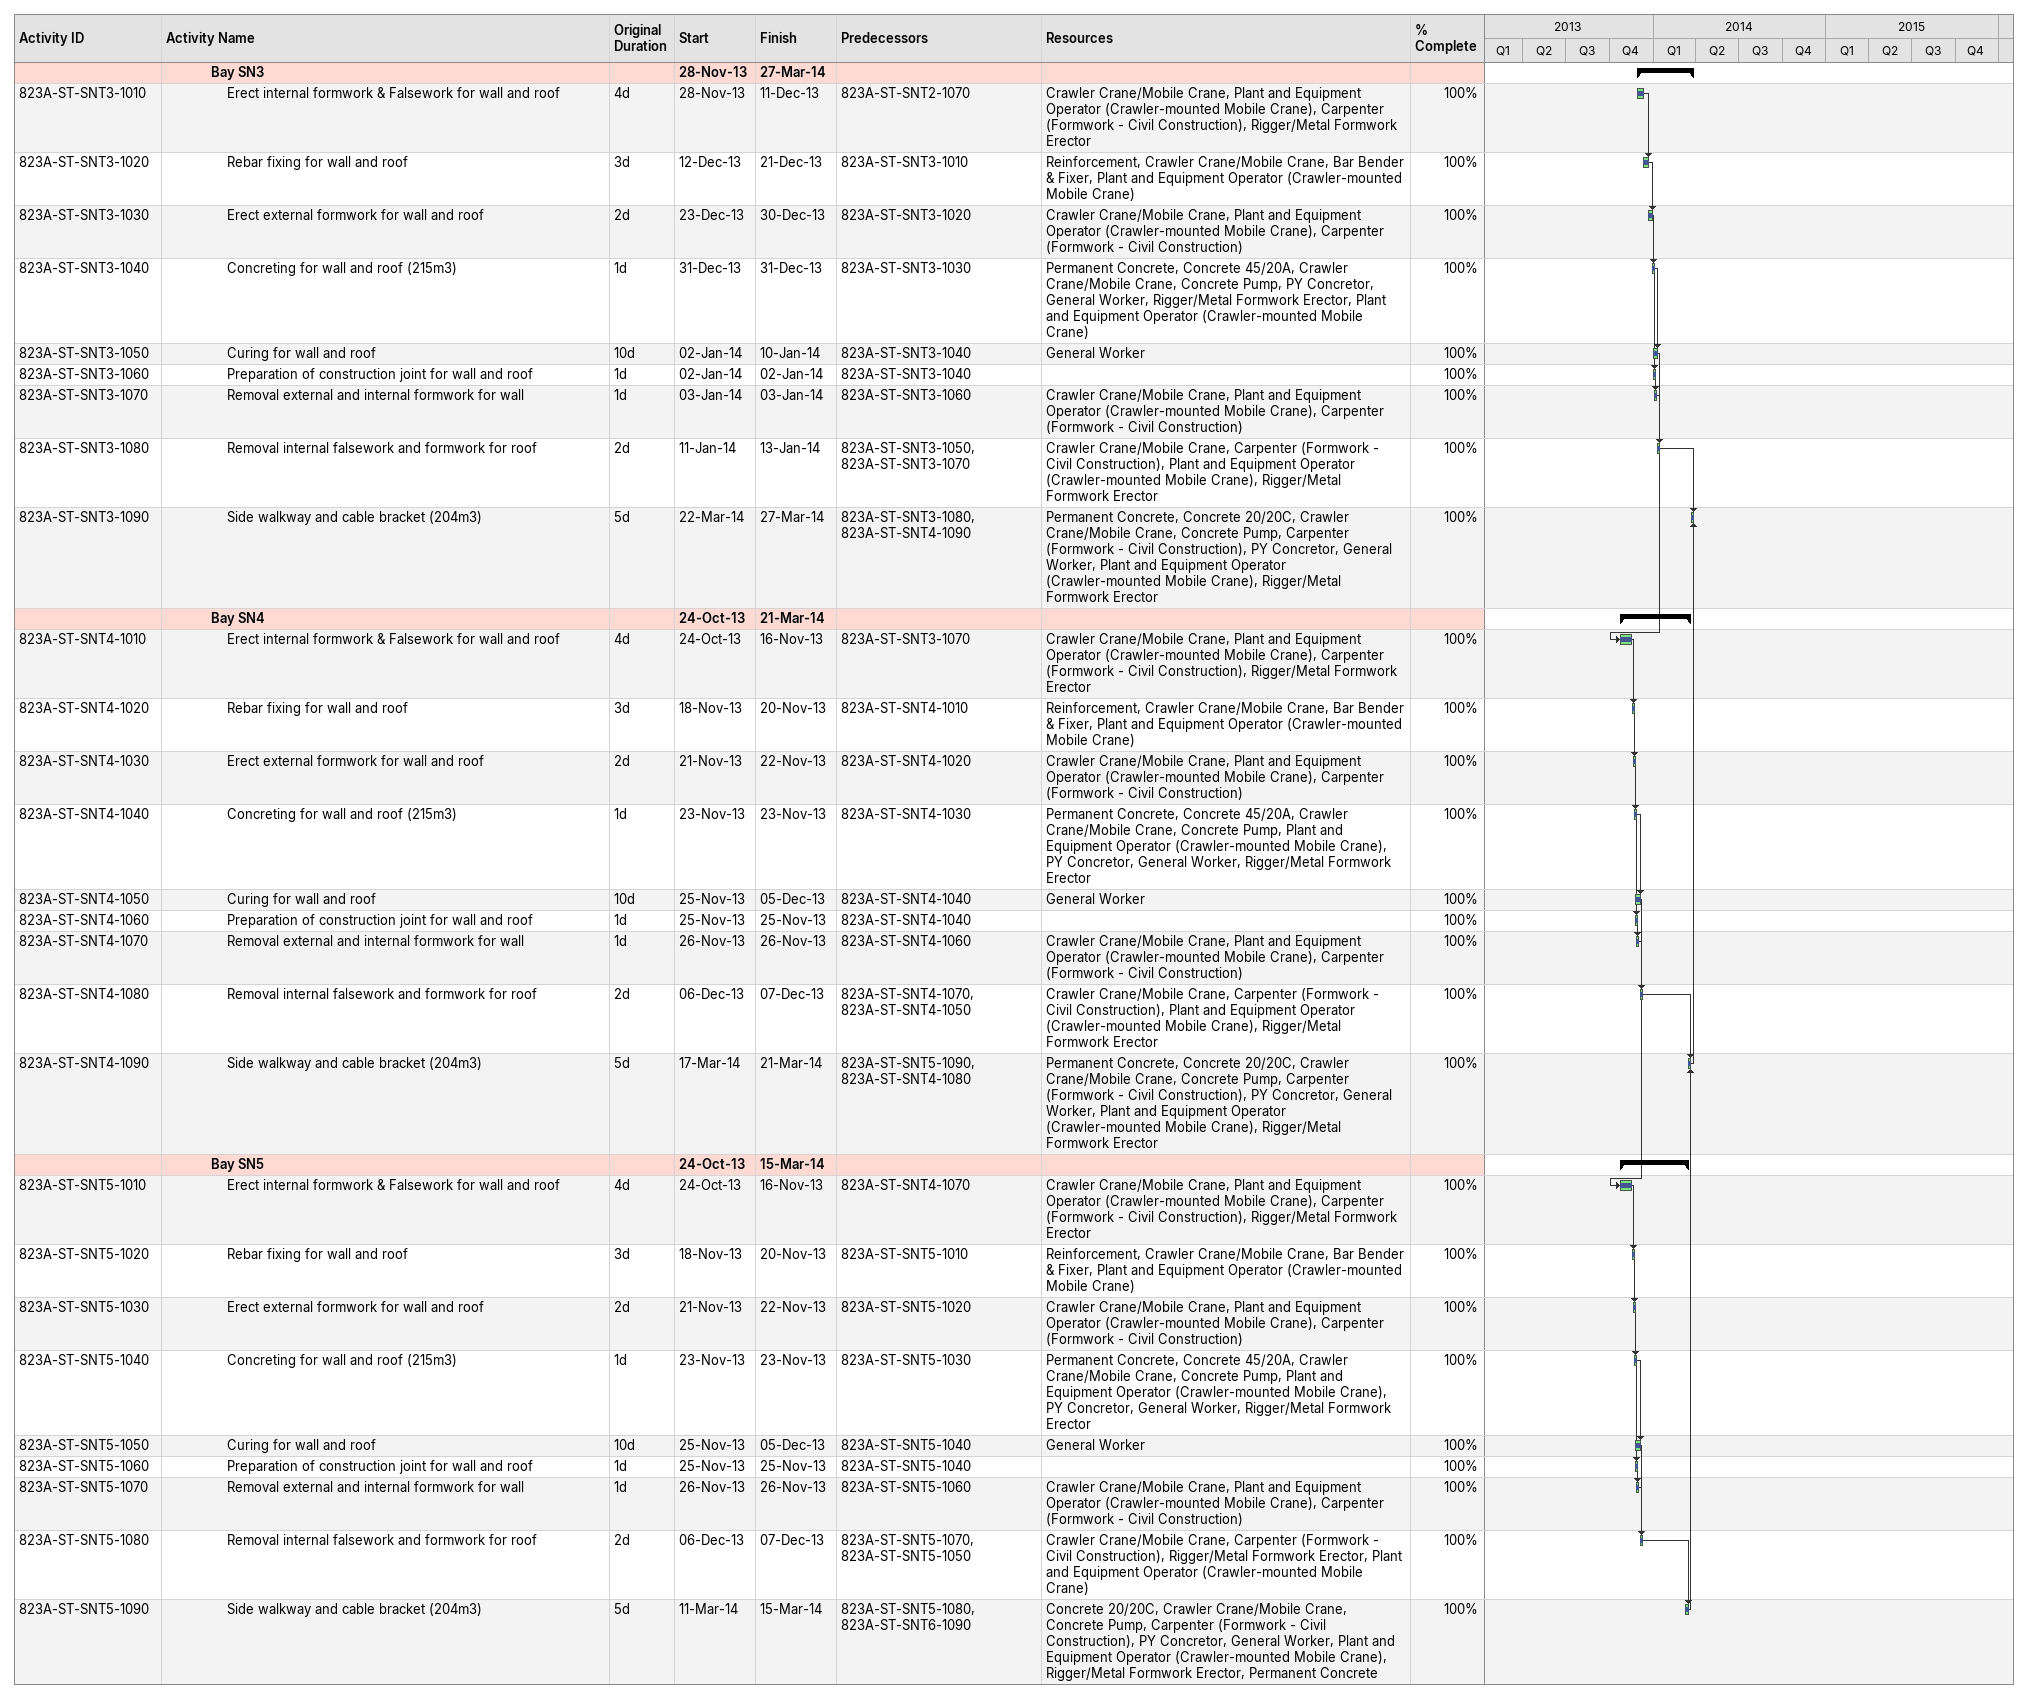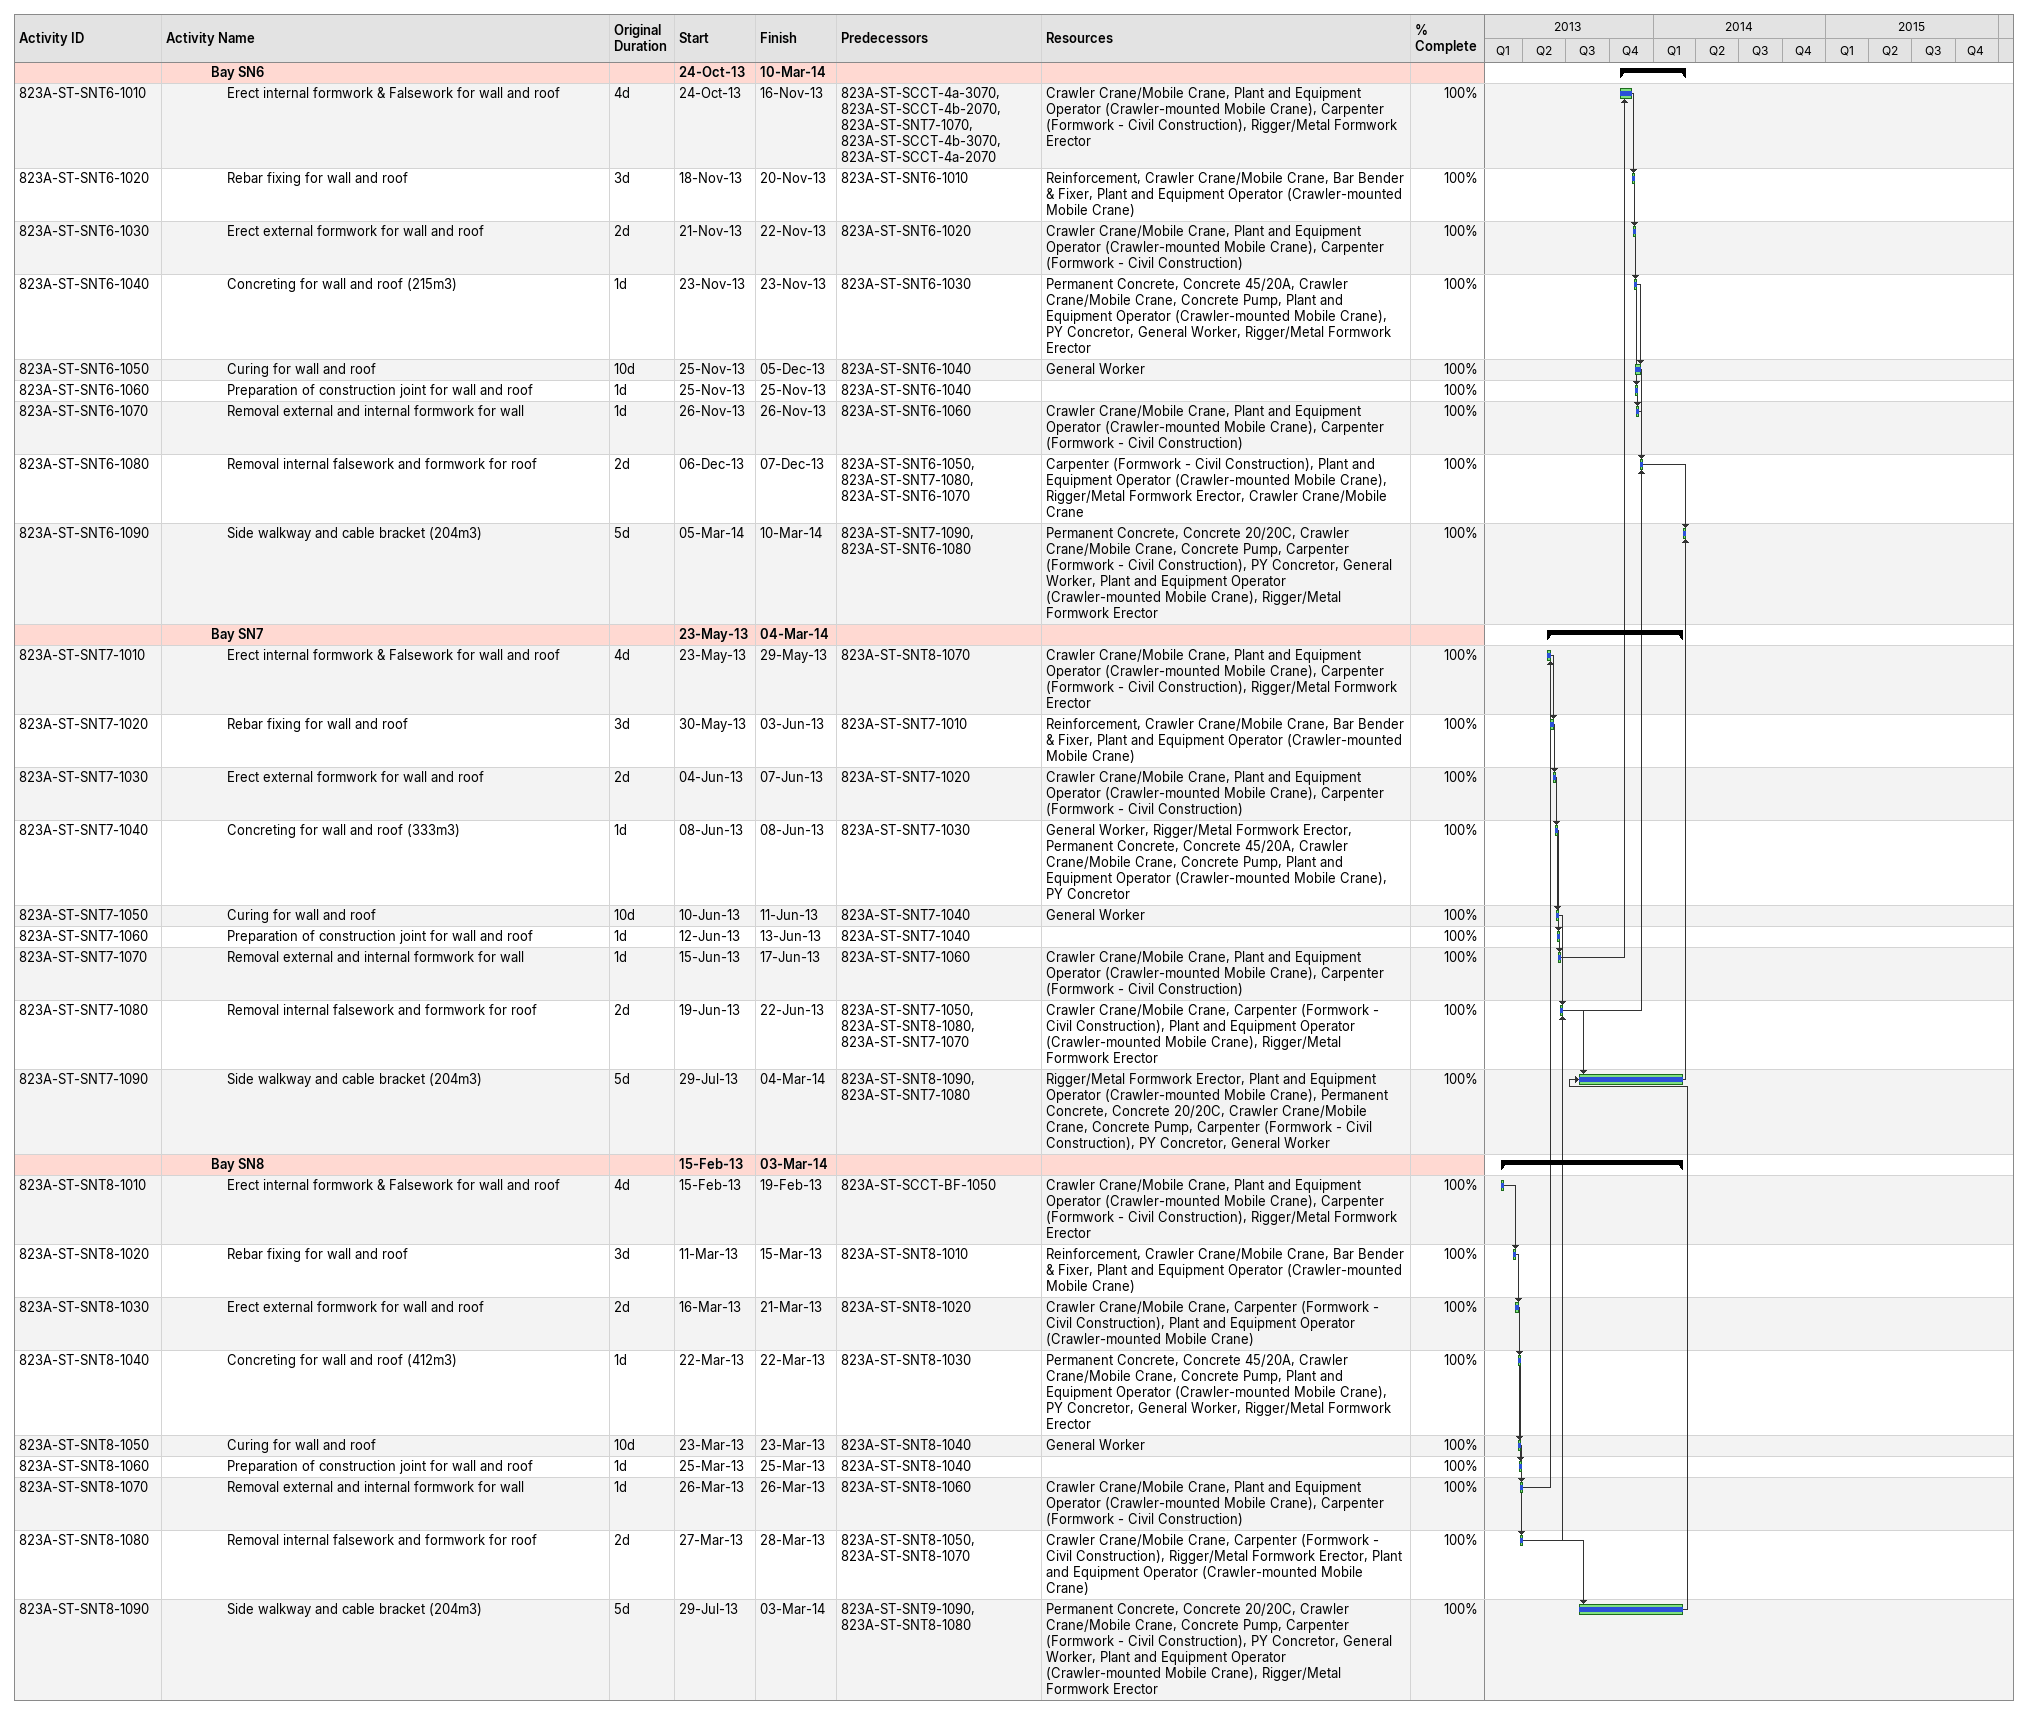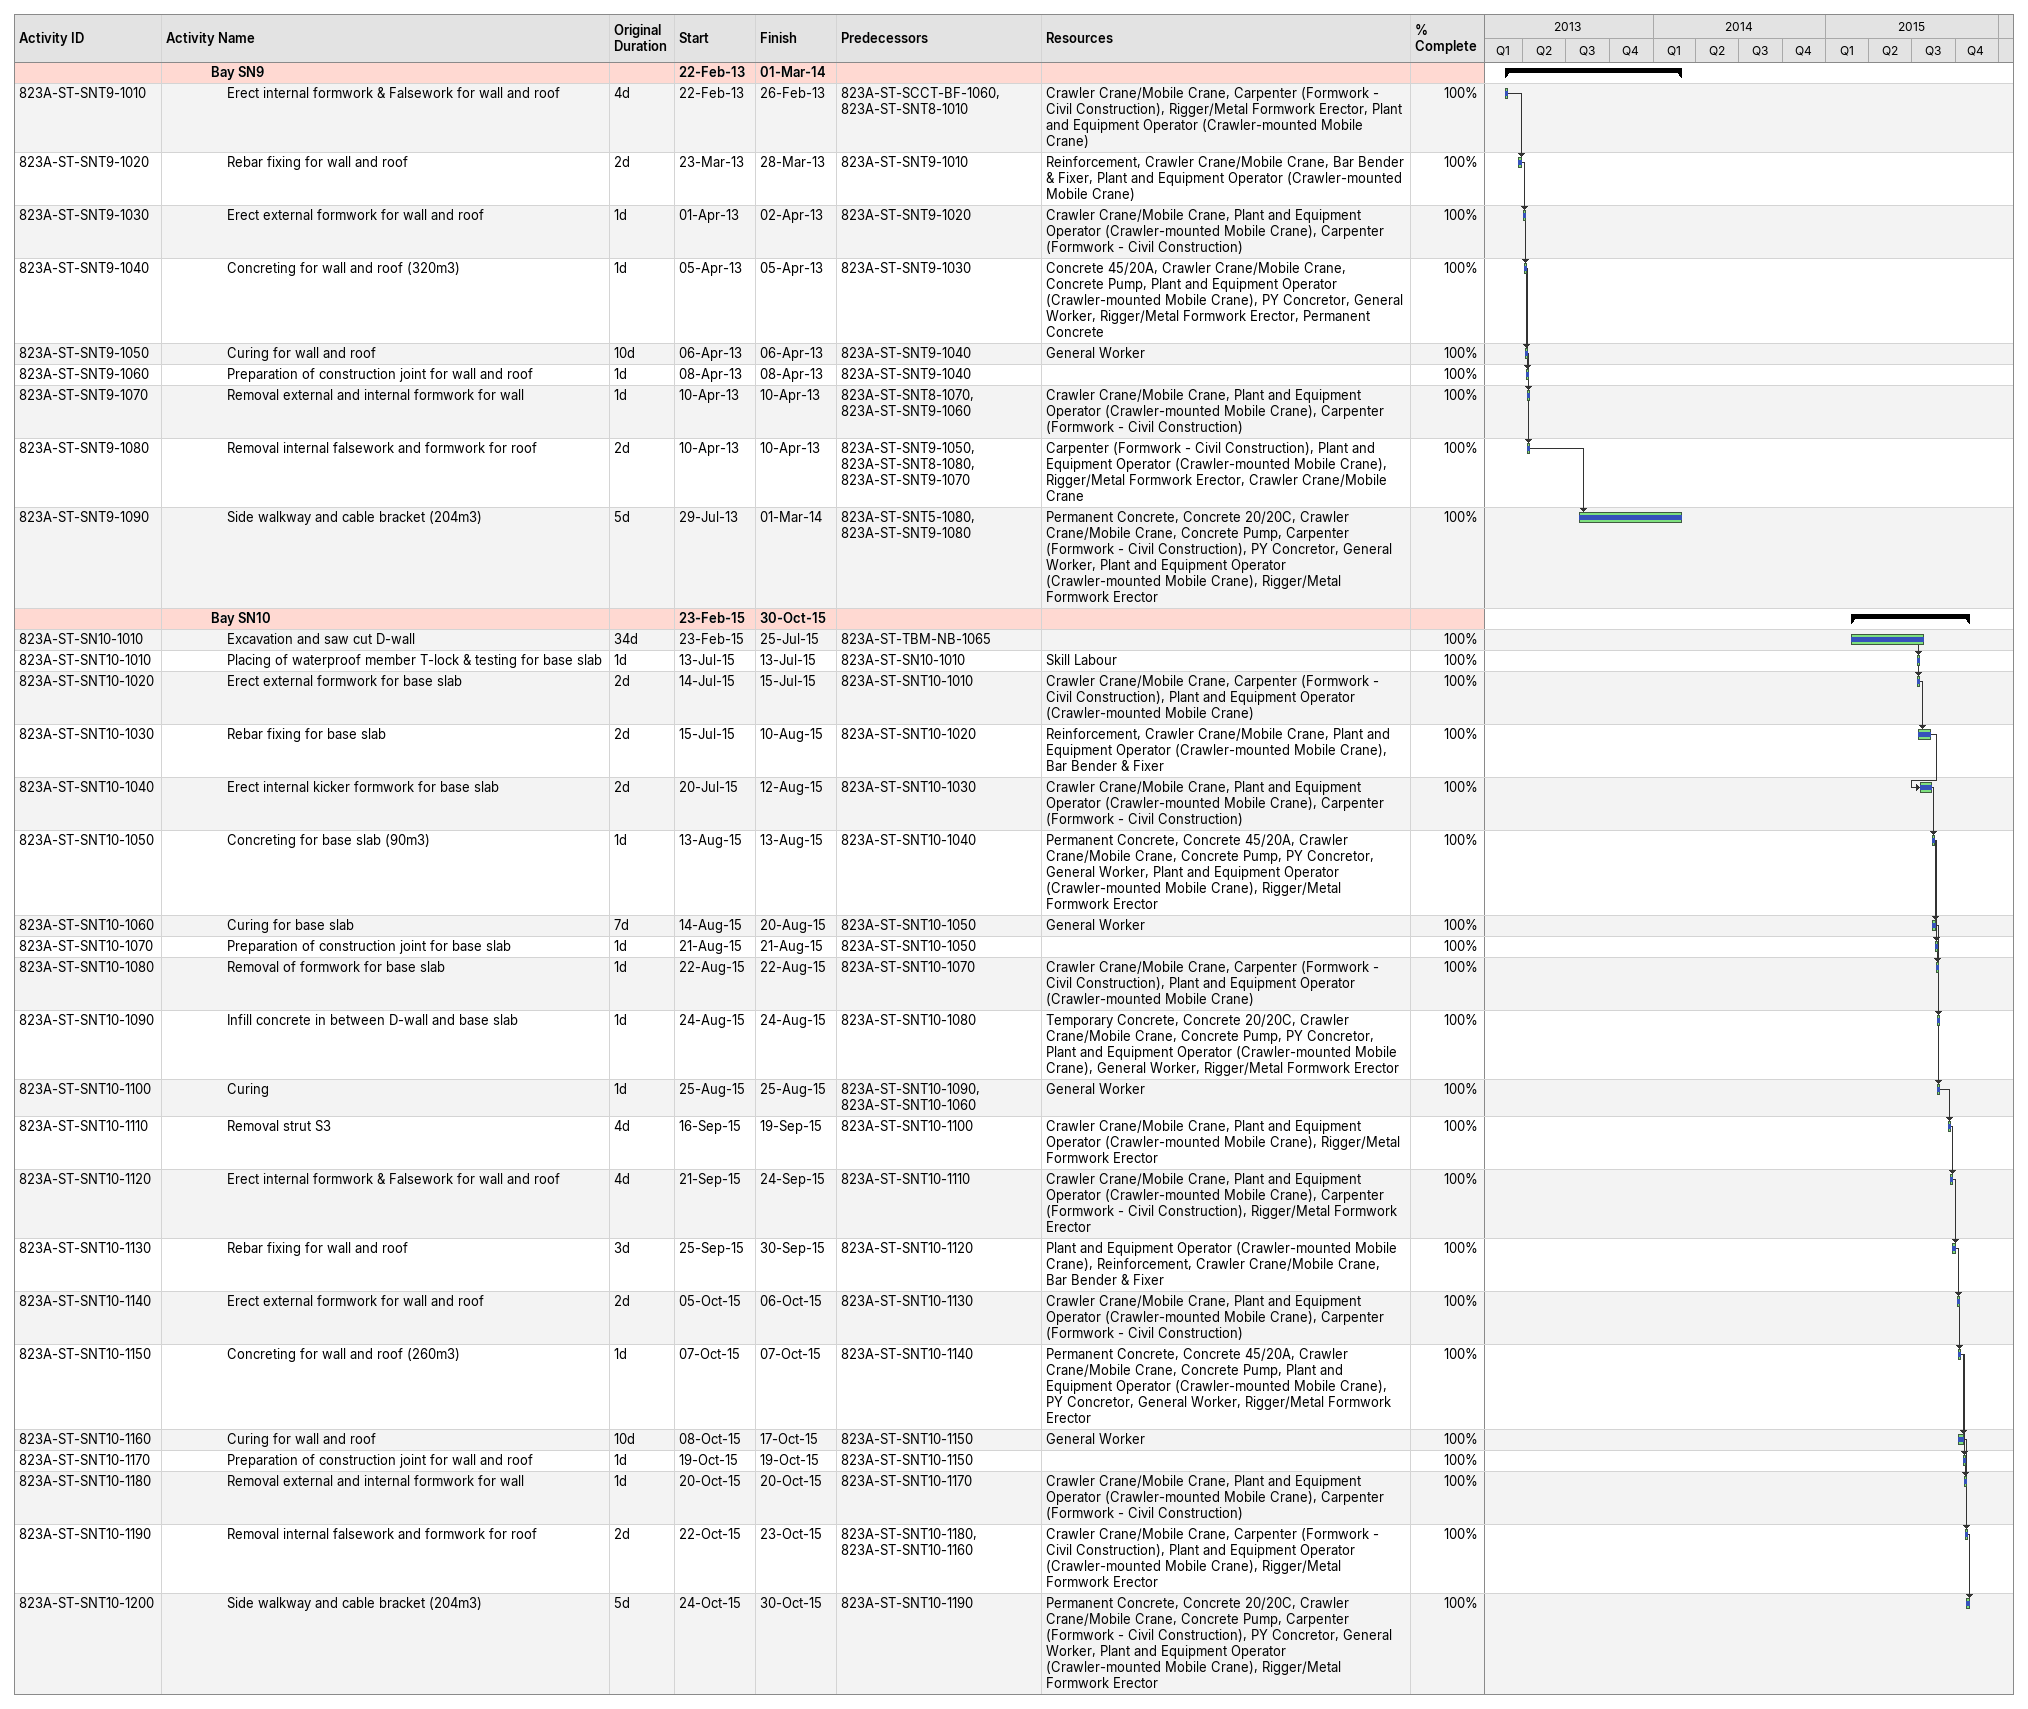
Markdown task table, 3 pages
| ID | Level | Task | Original duration | Start | Finish | Predecessors | Resources | % complete |
|---|---|---|---|---|---|---|---|---|
|  | 4 | **Bay SN3** |  | 2013-11-28 | 2014-03-27 |  |  |  |
| 823A-ST-SNT3-1010 | 5 | Erect internal formwork & Falsework for wall and roof | 4d | 2013-11-28 | 2013-12-11 | 823A-ST-SNT2-1070 | Crawler Crane/Mobile Crane, Plant and Equipment Operator (Crawler-mounted Mobile Crane), Carpenter (Formwork - Civil Construction), Rigger/Metal Formwork Erector | 100 |
| 823A-ST-SNT3-1020 | 5 | Rebar fixing for wall and roof | 3d | 2013-12-12 | 2013-12-21 | 823A-ST-SNT3-1010 | Reinforcement, Crawler Crane/Mobile Crane, Bar Bender & Fixer, Plant and Equipment Operator (Crawler-mounted Mobile Crane) | 100 |
| 823A-ST-SNT3-1030 | 5 | Erect external formwork for wall and roof | 2d | 2013-12-23 | 2013-12-30 | 823A-ST-SNT3-1020 | Crawler Crane/Mobile Crane, Plant and Equipment Operator (Crawler-mounted Mobile Crane), Carpenter (Formwork - Civil Construction) | 100 |
| 823A-ST-SNT3-1040 | 5 | Concreting for wall and roof (215m3) | 1d | 2013-12-31 | 2013-12-31 | 823A-ST-SNT3-1030 | Permanent Concrete, Concrete 45/20A, Crawler Crane/Mobile Crane, Concrete Pump, PY Concretor, General Worker, Rigger/Metal Formwork Erector, Plant and Equipment Operator (Crawler-mounted Mobile Crane) | 100 |
| 823A-ST-SNT3-1050 | 5 | Curing for wall and roof | 10d | 2014-01-02 | 2014-01-10 | 823A-ST-SNT3-1040 | General Worker | 100 |
| 823A-ST-SNT3-1060 | 5 | Preparation of construction joint for wall and roof | 1d | 2014-01-02 | 2014-01-02 | 823A-ST-SNT3-1040 |  | 100 |
| 823A-ST-SNT3-1070 | 5 | Removal external and internal formwork for wall | 1d | 2014-01-03 | 2014-01-03 | 823A-ST-SNT3-1060 | Crawler Crane/Mobile Crane, Plant and Equipment Operator (Crawler-mounted Mobile Crane), Carpenter (Formwork - Civil Construction) | 100 |
| 823A-ST-SNT3-1080 | 5 | Removal internal falsework and formwork for roof | 2d | 2014-01-11 | 2014-01-13 | 823A-ST-SNT3-1050, 823A-ST-SNT3-1070 | Crawler Crane/Mobile Crane, Carpenter (Formwork - Civil Construction), Plant and Equipment Operator (Crawler-mounted Mobile Crane), Rigger/Metal Formwork Erector | 100 |
| 823A-ST-SNT3-1090 | 5 | Side walkway and cable bracket (204m3) | 5d | 2014-03-22 | 2014-03-27 | 823A-ST-SNT3-1080, 823A-ST-SNT4-1090 | Permanent Concrete, Concrete 20/20C, Crawler Crane/Mobile Crane, Concrete Pump, Carpenter (Formwork - Civil Construction), PY Concretor, General Worker, Plant and Equipment Operator (Crawler-mounted Mobile Crane), Rigger/Metal Formwork Erector | 100 |
|  | 4 | **Bay SN4** |  | 2013-10-24 | 2014-03-21 |  |  |  |
| 823A-ST-SNT4-1010 | 5 | Erect internal formwork & Falsework for wall and roof | 4d | 2013-10-24 | 2013-11-16 | 823A-ST-SNT3-1070 | Crawler Crane/Mobile Crane, Plant and Equipment Operator (Crawler-mounted Mobile Crane), Carpenter (Formwork - Civil Construction), Rigger/Metal Formwork Erector | 100 |
| 823A-ST-SNT4-1020 | 5 | Rebar fixing for wall and roof | 3d | 2013-11-18 | 2013-11-20 | 823A-ST-SNT4-1010 | Reinforcement, Crawler Crane/Mobile Crane, Bar Bender & Fixer, Plant and Equipment Operator (Crawler-mounted Mobile Crane) | 100 |
| 823A-ST-SNT4-1030 | 5 | Erect external formwork for wall and roof | 2d | 2013-11-21 | 2013-11-22 | 823A-ST-SNT4-1020 | Crawler Crane/Mobile Crane, Plant and Equipment Operator (Crawler-mounted Mobile Crane), Carpenter (Formwork - Civil Construction) | 100 |
| 823A-ST-SNT4-1040 | 5 | Concreting for wall and roof (215m3) | 1d | 2013-11-23 | 2013-11-23 | 823A-ST-SNT4-1030 | Permanent Concrete, Concrete 45/20A, Crawler Crane/Mobile Crane, Concrete Pump, Plant and Equipment Operator (Crawler-mounted Mobile Crane), PY Concretor, General Worker, Rigger/Metal Formwork Erector | 100 |
| 823A-ST-SNT4-1050 | 5 | Curing for wall and roof | 10d | 2013-11-25 | 2013-12-05 | 823A-ST-SNT4-1040 | General Worker | 100 |
| 823A-ST-SNT4-1060 | 5 | Preparation of construction joint for wall and roof | 1d | 2013-11-25 | 2013-11-25 | 823A-ST-SNT4-1040 |  | 100 |
| 823A-ST-SNT4-1070 | 5 | Removal external and internal formwork for wall | 1d | 2013-11-26 | 2013-11-26 | 823A-ST-SNT4-1060 | Crawler Crane/Mobile Crane, Plant and Equipment Operator (Crawler-mounted Mobile Crane), Carpenter (Formwork - Civil Construction) | 100 |
| 823A-ST-SNT4-1080 | 5 | Removal internal falsework and formwork for roof | 2d | 2013-12-06 | 2013-12-07 | 823A-ST-SNT4-1070, 823A-ST-SNT4-1050 | Crawler Crane/Mobile Crane, Carpenter (Formwork - Civil Construction), Plant and Equipment Operator (Crawler-mounted Mobile Crane), Rigger/Metal Formwork Erector | 100 |
| 823A-ST-SNT4-1090 | 5 | Side walkway and cable bracket (204m3) | 5d | 2014-03-17 | 2014-03-21 | 823A-ST-SNT5-1090, 823A-ST-SNT4-1080 | Permanent Concrete, Concrete 20/20C, Crawler Crane/Mobile Crane, Concrete Pump, Carpenter (Formwork - Civil Construction), PY Concretor, General Worker, Plant and Equipment Operator (Crawler-mounted Mobile Crane), Rigger/Metal Formwork Erector | 100 |
|  | 4 | **Bay SN5** |  | 2013-10-24 | 2014-03-15 |  |  |  |
| 823A-ST-SNT5-1010 | 5 | Erect internal formwork & Falsework for wall and roof | 4d | 2013-10-24 | 2013-11-16 | 823A-ST-SNT4-1070 | Crawler Crane/Mobile Crane, Plant and Equipment Operator (Crawler-mounted Mobile Crane), Carpenter (Formwork - Civil Construction), Rigger/Metal Formwork Erector | 100 |
| 823A-ST-SNT5-1020 | 5 | Rebar fixing for wall and roof | 3d | 2013-11-18 | 2013-11-20 | 823A-ST-SNT5-1010 | Reinforcement, Crawler Crane/Mobile Crane, Bar Bender & Fixer, Plant and Equipment Operator (Crawler-mounted Mobile Crane) | 100 |
| 823A-ST-SNT5-1030 | 5 | Erect external formwork for wall and roof | 2d | 2013-11-21 | 2013-11-22 | 823A-ST-SNT5-1020 | Crawler Crane/Mobile Crane, Plant and Equipment Operator (Crawler-mounted Mobile Crane), Carpenter (Formwork - Civil Construction) | 100 |
| 823A-ST-SNT5-1040 | 5 | Concreting for wall and roof (215m3) | 1d | 2013-11-23 | 2013-11-23 | 823A-ST-SNT5-1030 | Permanent Concrete, Concrete 45/20A, Crawler Crane/Mobile Crane, Concrete Pump, Plant and Equipment Operator (Crawler-mounted Mobile Crane), PY Concretor, General Worker, Rigger/Metal Formwork Erector | 100 |
| 823A-ST-SNT5-1050 | 5 | Curing for wall and roof | 10d | 2013-11-25 | 2013-12-05 | 823A-ST-SNT5-1040 | General Worker | 100 |
| 823A-ST-SNT5-1060 | 5 | Preparation of construction joint for wall and roof | 1d | 2013-11-25 | 2013-11-25 | 823A-ST-SNT5-1040 |  | 100 |
| 823A-ST-SNT5-1070 | 5 | Removal external and internal formwork for wall | 1d | 2013-11-26 | 2013-11-26 | 823A-ST-SNT5-1060 | Crawler Crane/Mobile Crane, Plant and Equipment Operator (Crawler-mounted Mobile Crane), Carpenter (Formwork - Civil Construction) | 100 |
| 823A-ST-SNT5-1080 | 5 | Removal internal falsework and formwork for roof | 2d | 2013-12-06 | 2013-12-07 | 823A-ST-SNT5-1070, 823A-ST-SNT5-1050 | Crawler Crane/Mobile Crane, Carpenter (Formwork - Civil Construction), Rigger/Metal Formwork Erector, Plant and Equipment Operator (Crawler-mounted Mobile Crane) | 100 |
| 823A-ST-SNT5-1090 | 5 | Side walkway and cable bracket (204m3) | 5d | 2014-03-11 | 2014-03-15 | 823A-ST-SNT5-1080, 823A-ST-SNT6-1090 | Concrete 20/20C, Crawler Crane/Mobile Crane, Concrete Pump, Carpenter (Formwork - Civil Construction), PY Concretor, General Worker, Plant and Equipment Operator (Crawler-mounted Mobile Crane), Rigger/Metal Formwork Erector, Permanent Concrete | 100 |
|  | 4 | **Bay SN6** |  | 2013-10-24 | 2014-03-10 |  |  |  |
| 823A-ST-SNT6-1010 | 5 | Erect internal formwork & Falsework for wall and roof | 4d | 2013-10-24 | 2013-11-16 | 823A-ST-SCCT-4a-3070, 823A-ST-SCCT-4b-2070, 823A-ST-SNT7-1070, 823A-ST-SCCT-4b-3070, 823A-ST-SCCT-4a-2070 | Crawler Crane/Mobile Crane, Plant and Equipment Operator (Crawler-mounted Mobile Crane), Carpenter (Formwork - Civil Construction), Rigger/Metal Formwork Erector | 100 |
| 823A-ST-SNT6-1020 | 5 | Rebar fixing for wall and roof | 3d | 2013-11-18 | 2013-11-20 | 823A-ST-SNT6-1010 | Reinforcement, Crawler Crane/Mobile Crane, Bar Bender & Fixer, Plant and Equipment Operator (Crawler-mounted Mobile Crane) | 100 |
| 823A-ST-SNT6-1030 | 5 | Erect external formwork for wall and roof | 2d | 2013-11-21 | 2013-11-22 | 823A-ST-SNT6-1020 | Crawler Crane/Mobile Crane, Plant and Equipment Operator (Crawler-mounted Mobile Crane), Carpenter (Formwork - Civil Construction) | 100 |
| 823A-ST-SNT6-1040 | 5 | Concreting for wall and roof (215m3) | 1d | 2013-11-23 | 2013-11-23 | 823A-ST-SNT6-1030 | Permanent Concrete, Concrete 45/20A, Crawler Crane/Mobile Crane, Concrete Pump, Plant and Equipment Operator (Crawler-mounted Mobile Crane), PY Concretor, General Worker, Rigger/Metal Formwork Erector | 100 |
| 823A-ST-SNT6-1050 | 5 | Curing for wall and roof | 10d | 2013-11-25 | 2013-12-05 | 823A-ST-SNT6-1040 | General Worker | 100 |
| 823A-ST-SNT6-1060 | 5 | Preparation of construction joint for wall and roof | 1d | 2013-11-25 | 2013-11-25 | 823A-ST-SNT6-1040 |  | 100 |
| 823A-ST-SNT6-1070 | 5 | Removal external and internal formwork for wall | 1d | 2013-11-26 | 2013-11-26 | 823A-ST-SNT6-1060 | Crawler Crane/Mobile Crane, Plant and Equipment Operator (Crawler-mounted Mobile Crane), Carpenter (Formwork - Civil Construction) | 100 |
| 823A-ST-SNT6-1080 | 5 | Removal internal falsework and formwork for roof | 2d | 2013-12-06 | 2013-12-07 | 823A-ST-SNT6-1050, 823A-ST-SNT7-1080, 823A-ST-SNT6-1070 | Carpenter (Formwork - Civil Construction), Plant and Equipment Operator (Crawler-mounted Mobile Crane), Rigger/Metal Formwork Erector, Crawler Crane/Mobile Crane | 100 |
| 823A-ST-SNT6-1090 | 5 | Side walkway and cable bracket (204m3) | 5d | 2014-03-05 | 2014-03-10 | 823A-ST-SNT7-1090, 823A-ST-SNT6-1080 | Permanent Concrete, Concrete 20/20C, Crawler Crane/Mobile Crane, Concrete Pump, Carpenter (Formwork - Civil Construction), PY Concretor, General Worker, Plant and Equipment Operator (Crawler-mounted Mobile Crane), Rigger/Metal Formwork Erector | 100 |
|  | 4 | **Bay SN7** |  | 2013-05-23 | 2014-03-04 |  |  |  |
| 823A-ST-SNT7-1010 | 5 | Erect internal formwork & Falsework for wall and roof | 4d | 2013-05-23 | 2013-05-29 | 823A-ST-SNT8-1070 | Crawler Crane/Mobile Crane, Plant and Equipment Operator (Crawler-mounted Mobile Crane), Carpenter (Formwork - Civil Construction), Rigger/Metal Formwork Erector | 100 |
| 823A-ST-SNT7-1020 | 5 | Rebar fixing for wall and roof | 3d | 2013-05-30 | 2013-06-03 | 823A-ST-SNT7-1010 | Reinforcement, Crawler Crane/Mobile Crane, Bar Bender & Fixer, Plant and Equipment Operator (Crawler-mounted Mobile Crane) | 100 |
| 823A-ST-SNT7-1030 | 5 | Erect external formwork for wall and roof | 2d | 2013-06-04 | 2013-06-07 | 823A-ST-SNT7-1020 | Crawler Crane/Mobile Crane, Plant and Equipment Operator (Crawler-mounted Mobile Crane), Carpenter (Formwork - Civil Construction) | 100 |
| 823A-ST-SNT7-1040 | 5 | Concreting for wall and roof (333m3) | 1d | 2013-06-08 | 2013-06-08 | 823A-ST-SNT7-1030 | General Worker, Rigger/Metal Formwork Erector, Permanent Concrete, Concrete 45/20A, Crawler Crane/Mobile Crane, Concrete Pump, Plant and Equipment Operator (Crawler-mounted Mobile Crane), PY Concretor | 100 |
| 823A-ST-SNT7-1050 | 5 | Curing for wall and roof | 10d | 2013-06-10 | 2013-06-11 | 823A-ST-SNT7-1040 | General Worker | 100 |
| 823A-ST-SNT7-1060 | 5 | Preparation of construction joint for wall and roof | 1d | 2013-06-12 | 2013-06-13 | 823A-ST-SNT7-1040 |  | 100 |
| 823A-ST-SNT7-1070 | 5 | Removal external and internal formwork for wall | 1d | 2013-06-15 | 2013-06-17 | 823A-ST-SNT7-1060 | Crawler Crane/Mobile Crane, Plant and Equipment Operator (Crawler-mounted Mobile Crane), Carpenter (Formwork - Civil Construction) | 100 |
| 823A-ST-SNT7-1080 | 5 | Removal internal falsework and formwork for roof | 2d | 2013-06-19 | 2013-06-22 | 823A-ST-SNT7-1050, 823A-ST-SNT8-1080, 823A-ST-SNT7-1070 | Crawler Crane/Mobile Crane, Carpenter (Formwork - Civil Construction), Plant and Equipment Operator (Crawler-mounted Mobile Crane), Rigger/Metal Formwork Erector | 100 |
| 823A-ST-SNT7-1090 | 5 | Side walkway and cable bracket (204m3) | 5d | 2013-07-29 | 2014-03-04 | 823A-ST-SNT8-1090, 823A-ST-SNT7-1080 | Rigger/Metal Formwork Erector, Plant and Equipment Operator (Crawler-mounted Mobile Crane), Permanent Concrete, Concrete 20/20C, Crawler Crane/Mobile Crane, Concrete Pump, Carpenter (Formwork - Civil Construction), PY Concretor, General Worker | 100 |
|  | 4 | **Bay SN8** |  | 2013-02-15 | 2014-03-03 |  |  |  |
| 823A-ST-SNT8-1010 | 5 | Erect internal formwork & Falsework for wall and roof | 4d | 2013-02-15 | 2013-02-19 | 823A-ST-SCCT-BF-1050 | Crawler Crane/Mobile Crane, Plant and Equipment Operator (Crawler-mounted Mobile Crane), Carpenter (Formwork - Civil Construction), Rigger/Metal Formwork Erector | 100 |
| 823A-ST-SNT8-1020 | 5 | Rebar fixing for wall and roof | 3d | 2013-03-11 | 2013-03-15 | 823A-ST-SNT8-1010 | Reinforcement, Crawler Crane/Mobile Crane, Bar Bender & Fixer, Plant and Equipment Operator (Crawler-mounted Mobile Crane) | 100 |
| 823A-ST-SNT8-1030 | 5 | Erect external formwork for wall and roof | 2d | 2013-03-16 | 2013-03-21 | 823A-ST-SNT8-1020 | Crawler Crane/Mobile Crane, Carpenter (Formwork - Civil Construction), Plant and Equipment Operator (Crawler-mounted Mobile Crane) | 100 |
| 823A-ST-SNT8-1040 | 5 | Concreting for wall and roof (412m3) | 1d | 2013-03-22 | 2013-03-22 | 823A-ST-SNT8-1030 | Permanent Concrete, Concrete 45/20A, Crawler Crane/Mobile Crane, Concrete Pump, Plant and Equipment Operator (Crawler-mounted Mobile Crane), PY Concretor, General Worker, Rigger/Metal Formwork Erector | 100 |
| 823A-ST-SNT8-1050 | 5 | Curing for wall and roof | 10d | 2013-03-23 | 2013-03-23 | 823A-ST-SNT8-1040 | General Worker | 100 |
| 823A-ST-SNT8-1060 | 5 | Preparation of construction joint for wall and roof | 1d | 2013-03-25 | 2013-03-25 | 823A-ST-SNT8-1040 |  | 100 |
| 823A-ST-SNT8-1070 | 5 | Removal external and internal formwork for wall | 1d | 2013-03-26 | 2013-03-26 | 823A-ST-SNT8-1060 | Crawler Crane/Mobile Crane, Plant and Equipment Operator (Crawler-mounted Mobile Crane), Carpenter (Formwork - Civil Construction) | 100 |
| 823A-ST-SNT8-1080 | 5 | Removal internal falsework and formwork for roof | 2d | 2013-03-27 | 2013-03-28 | 823A-ST-SNT8-1050, 823A-ST-SNT8-1070 | Crawler Crane/Mobile Crane, Carpenter (Formwork - Civil Construction), Rigger/Metal Formwork Erector, Plant and Equipment Operator (Crawler-mounted Mobile Crane) | 100 |
| 823A-ST-SNT8-1090 | 5 | Side walkway and cable bracket (204m3) | 5d | 2013-07-29 | 2014-03-03 | 823A-ST-SNT9-1090, 823A-ST-SNT8-1080 | Permanent Concrete, Concrete 20/20C, Crawler Crane/Mobile Crane, Concrete Pump, Carpenter (Formwork - Civil Construction), PY Concretor, General Worker, Plant and Equipment Operator (Crawler-mounted Mobile Crane), Rigger/Metal Formwork Erector | 100 |
|  | 4 | **Bay SN9** |  | 2013-02-22 | 2014-03-01 |  |  |  |
| 823A-ST-SNT9-1010 | 5 | Erect internal formwork & Falsework for wall and roof | 4d | 2013-02-22 | 2013-02-26 | 823A-ST-SCCT-BF-1060, 823A-ST-SNT8-1010 | Crawler Crane/Mobile Crane, Carpenter (Formwork - Civil Construction), Rigger/Metal Formwork Erector, Plant and Equipment Operator (Crawler-mounted Mobile Crane) | 100 |
| 823A-ST-SNT9-1020 | 5 | Rebar fixing for wall and roof | 2d | 2013-03-23 | 2013-03-28 | 823A-ST-SNT9-1010 | Reinforcement, Crawler Crane/Mobile Crane, Bar Bender & Fixer, Plant and Equipment Operator (Crawler-mounted Mobile Crane) | 100 |
| 823A-ST-SNT9-1030 | 5 | Erect external formwork for wall and roof | 1d | 2013-04-01 | 2013-04-02 | 823A-ST-SNT9-1020 | Crawler Crane/Mobile Crane, Plant and Equipment Operator (Crawler-mounted Mobile Crane), Carpenter (Formwork - Civil Construction) | 100 |
| 823A-ST-SNT9-1040 | 5 | Concreting for wall and roof (320m3) | 1d | 2013-04-05 | 2013-04-05 | 823A-ST-SNT9-1030 | Concrete 45/20A, Crawler Crane/Mobile Crane, Concrete Pump, Plant and Equipment Operator (Crawler-mounted Mobile Crane), PY Concretor, General Worker, Rigger/Metal Formwork Erector, Permanent Concrete | 100 |
| 823A-ST-SNT9-1050 | 5 | Curing for wall and roof | 10d | 2013-04-06 | 2013-04-06 | 823A-ST-SNT9-1040 | General Worker | 100 |
| 823A-ST-SNT9-1060 | 5 | Preparation of construction joint for wall and roof | 1d | 2013-04-08 | 2013-04-08 | 823A-ST-SNT9-1040 |  | 100 |
| 823A-ST-SNT9-1070 | 5 | Removal external and internal formwork for wall | 1d | 2013-04-10 | 2013-04-10 | 823A-ST-SNT8-1070, 823A-ST-SNT9-1060 | Crawler Crane/Mobile Crane, Plant and Equipment Operator (Crawler-mounted Mobile Crane), Carpenter (Formwork - Civil Construction) | 100 |
| 823A-ST-SNT9-1080 | 5 | Removal internal falsework and formwork for roof | 2d | 2013-04-10 | 2013-04-10 | 823A-ST-SNT9-1050, 823A-ST-SNT8-1080, 823A-ST-SNT9-1070 | Carpenter (Formwork - Civil Construction), Plant and Equipment Operator (Crawler-mounted Mobile Crane), Rigger/Metal Formwork Erector, Crawler Crane/Mobile Crane | 100 |
| 823A-ST-SNT9-1090 | 5 | Side walkway and cable bracket (204m3) | 5d | 2013-07-29 | 2014-03-01 | 823A-ST-SNT5-1080, 823A-ST-SNT9-1080 | Permanent Concrete, Concrete 20/20C, Crawler Crane/Mobile Crane, Concrete Pump, Carpenter (Formwork - Civil Construction), PY Concretor, General Worker, Plant and Equipment Operator (Crawler-mounted Mobile Crane), Rigger/Metal Formwork Erector | 100 |
|  | 4 | **Bay SN10** |  | 2015-02-23 | 2015-10-30 |  |  |  |
| 823A-ST-SN10-1010 | 5 | Excavation and saw cut D-wall | 34d | 2015-02-23 | 2015-07-25 | 823A-ST-TBM-NB-1065 |  | 100 |
| 823A-ST-SNT10-1010 | 5 | Placing of waterproof member T-lock & testing for base slab | 1d | 2015-07-13 | 2015-07-13 | 823A-ST-SN10-1010 | Skill Labour | 100 |
| 823A-ST-SNT10-1020 | 5 | Erect external formwork for base slab | 2d | 2015-07-14 | 2015-07-15 | 823A-ST-SNT10-1010 | Crawler Crane/Mobile Crane, Carpenter (Formwork - Civil Construction), Plant and Equipment Operator (Crawler-mounted Mobile Crane) | 100 |
| 823A-ST-SNT10-1030 | 5 | Rebar fixing for base slab | 2d | 2015-07-15 | 2015-08-10 | 823A-ST-SNT10-1020 | Reinforcement, Crawler Crane/Mobile Crane, Plant and Equipment Operator (Crawler-mounted Mobile Crane), Bar Bender & Fixer | 100 |
| 823A-ST-SNT10-1040 | 5 | Erect internal kicker formwork for base slab | 2d | 2015-07-20 | 2015-08-12 | 823A-ST-SNT10-1030 | Crawler Crane/Mobile Crane, Plant and Equipment Operator (Crawler-mounted Mobile Crane), Carpenter (Formwork - Civil Construction) | 100 |
| 823A-ST-SNT10-1050 | 5 | Concreting for base slab (90m3) | 1d | 2015-08-13 | 2015-08-13 | 823A-ST-SNT10-1040 | Permanent Concrete, Concrete 45/20A, Crawler Crane/Mobile Crane, Concrete Pump, PY Concretor, General Worker, Plant and Equipment Operator (Crawler-mounted Mobile Crane), Rigger/Metal Formwork Erector | 100 |
| 823A-ST-SNT10-1060 | 5 | Curing for base slab | 7d | 2015-08-14 | 2015-08-20 | 823A-ST-SNT10-1050 | General Worker | 100 |
| 823A-ST-SNT10-1070 | 5 | Preparation of construction joint for base slab | 1d | 2015-08-21 | 2015-08-21 | 823A-ST-SNT10-1050 |  | 100 |
| 823A-ST-SNT10-1080 | 5 | Removal of formwork for base slab | 1d | 2015-08-22 | 2015-08-22 | 823A-ST-SNT10-1070 | Crawler Crane/Mobile Crane, Carpenter (Formwork - Civil Construction), Plant and Equipment Operator (Crawler-mounted Mobile Crane) | 100 |
| 823A-ST-SNT10-1090 | 5 | Infill concrete in between D-wall and base slab | 1d | 2015-08-24 | 2015-08-24 | 823A-ST-SNT10-1080 | Temporary Concrete, Concrete 20/20C, Crawler Crane/Mobile Crane, Concrete Pump, PY Concretor, Plant and Equipment Operator (Crawler-mounted Mobile Crane), General Worker, Rigger/Metal Formwork Erector | 100 |
| 823A-ST-SNT10-1100 | 5 | Curing | 1d | 2015-08-25 | 2015-08-25 | 823A-ST-SNT10-1090, 823A-ST-SNT10-1060 | General Worker | 100 |
| 823A-ST-SNT10-1110 | 5 | Removal strut S3 | 4d | 2015-09-16 | 2015-09-19 | 823A-ST-SNT10-1100 | Crawler Crane/Mobile Crane, Plant and Equipment Operator (Crawler-mounted Mobile Crane), Rigger/Metal Formwork Erector | 100 |
| 823A-ST-SNT10-1120 | 5 | Erect internal formwork & Falsework for wall and roof | 4d | 2015-09-21 | 2015-09-24 | 823A-ST-SNT10-1110 | Crawler Crane/Mobile Crane, Plant and Equipment Operator (Crawler-mounted Mobile Crane), Carpenter (Formwork - Civil Construction), Rigger/Metal Formwork Erector | 100 |
| 823A-ST-SNT10-1130 | 5 | Rebar fixing for wall and roof | 3d | 2015-09-25 | 2015-09-30 | 823A-ST-SNT10-1120 | Plant and Equipment Operator (Crawler-mounted Mobile Crane), Reinforcement, Crawler Crane/Mobile Crane, Bar Bender & Fixer | 100 |
| 823A-ST-SNT10-1140 | 5 | Erect external formwork for wall and roof | 2d | 2015-10-05 | 2015-10-06 | 823A-ST-SNT10-1130 | Crawler Crane/Mobile Crane, Plant and Equipment Operator (Crawler-mounted Mobile Crane), Carpenter (Formwork - Civil Construction) | 100 |
| 823A-ST-SNT10-1150 | 5 | Concreting for wall and roof (260m3) | 1d | 2015-10-07 | 2015-10-07 | 823A-ST-SNT10-1140 | Permanent Concrete, Concrete 45/20A, Crawler Crane/Mobile Crane, Concrete Pump, Plant and Equipment Operator (Crawler-mounted Mobile Crane), PY Concretor, General Worker, Rigger/Metal Formwork Erector | 100 |
| 823A-ST-SNT10-1160 | 5 | Curing for wall and roof | 10d | 2015-10-08 | 2015-10-17 | 823A-ST-SNT10-1150 | General Worker | 100 |
| 823A-ST-SNT10-1170 | 5 | Preparation of construction joint for wall and roof | 1d | 2015-10-19 | 2015-10-19 | 823A-ST-SNT10-1150 |  | 100 |
| 823A-ST-SNT10-1180 | 5 | Removal external and internal formwork for wall | 1d | 2015-10-20 | 2015-10-20 | 823A-ST-SNT10-1170 | Crawler Crane/Mobile Crane, Plant and Equipment Operator (Crawler-mounted Mobile Crane), Carpenter (Formwork - Civil Construction) | 100 |
| 823A-ST-SNT10-1190 | 5 | Removal internal falsework and formwork for roof | 2d | 2015-10-22 | 2015-10-23 | 823A-ST-SNT10-1180, 823A-ST-SNT10-1160 | Crawler Crane/Mobile Crane, Carpenter (Formwork - Civil Construction), Plant and Equipment Operator (Crawler-mounted Mobile Crane), Rigger/Metal Formwork Erector | 100 |
| 823A-ST-SNT10-1200 | 5 | Side walkway and cable bracket (204m3) | 5d | 2015-10-24 | 2015-10-30 | 823A-ST-SNT10-1190 | Permanent Concrete, Concrete 20/20C, Crawler Crane/Mobile Crane, Concrete Pump, Carpenter (Formwork - Civil Construction), PY Concretor, General Worker, Plant and Equipment Operator (Crawler-mounted Mobile Crane), Rigger/Metal Formwork Erector | 100 |
